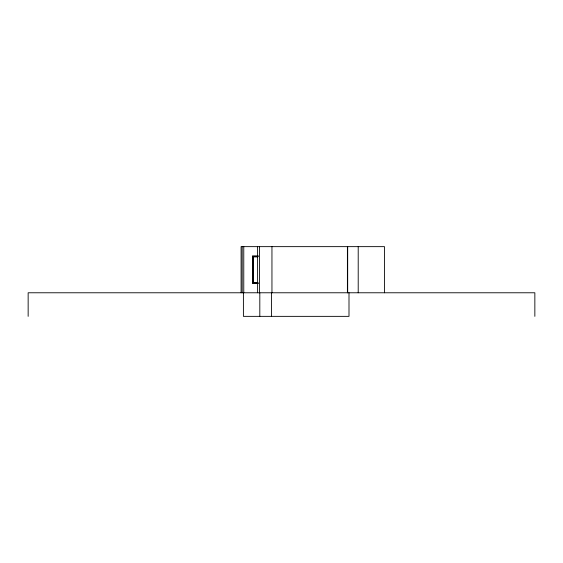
<?xml version="1.0" encoding="UTF-8"?>
<svg xmlns="http://www.w3.org/2000/svg" width="563" height="563" viewBox="0 0 563 563"><rect width="100%" height="100%" fill="white"/><g stroke="black" fill="none" stroke-linecap="round" stroke-linejoin="round"><path stroke-width="0.84" d="M258.368 255.869L252.435 255.869L252.435 283.548L258.368 283.548M258.255 256.503L253.069 256.503L253.069 282.915L258.255 282.915M257.805 256.897L253.463 256.897L253.463 282.52L257.805 282.52M534.85 316.357L534.85 292.774L28.15 292.774L28.15 316.357M384.487 292.774L384.487 246.643L241.091 246.643L241.091 292.774M358.209 246.643L358.209 292.774M348.997 292.774L348.997 316.357L243.406 316.357L243.406 292.774M347.681 246.643L347.681 292.774M347.399 246.643L347.406 292.774M271.95 246.643L271.95 292.774M271.479 292.774L271.479 316.357M259.81 292.774L259.81 316.357M259.515 246.643L259.515 292.774M257.594 246.643L257.615 292.774M243.772 246.643L243.772 292.774M242.174 246.643L242.174 292.774"/></g></svg>
